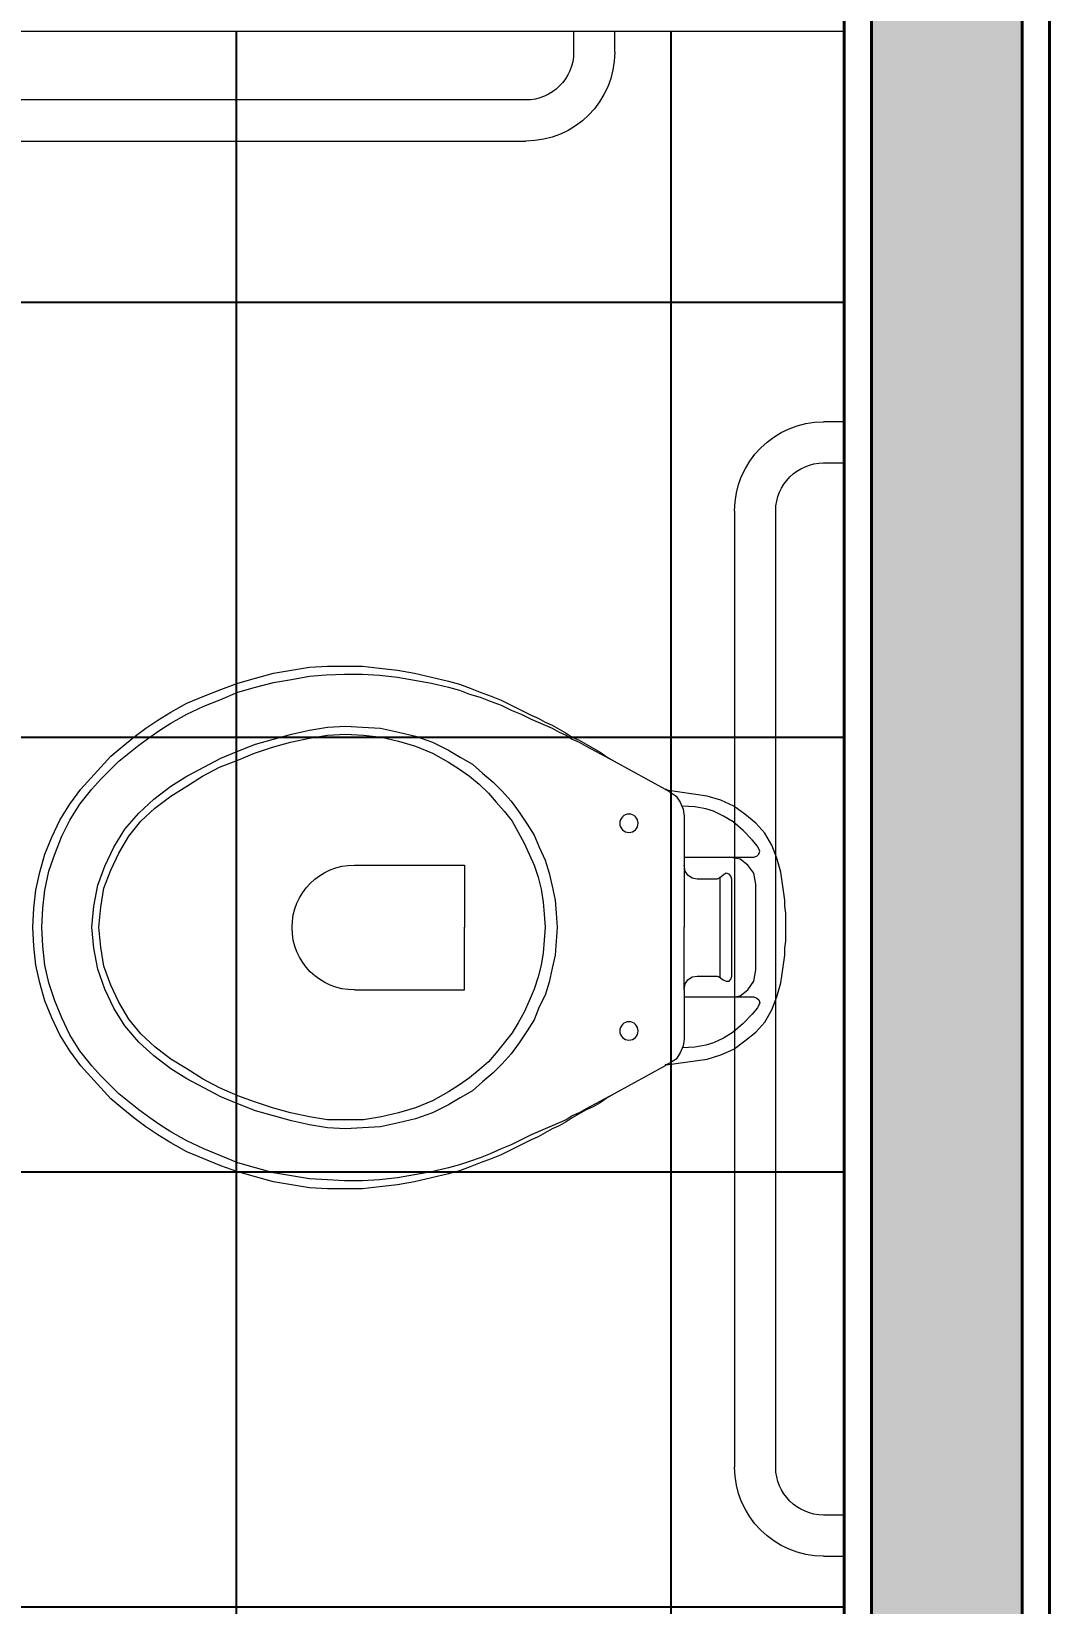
# Model space of a CAD drawing. Header units: millimetres. Extents: x 3006 to 6000, y 1661 to 3774.
# Drawn here: x 3760.562 to 3761.304, y 1878.015 to 1879.163 of the extents above; entities that cross this region are included whole.
import ezdxf

# ---------------------------------------------------------------- set-up
doc = ezdxf.new("R2010")
doc.units = ezdxf.units.MM
doc.header["$LTSCALE"] = 10
for name, color, linetype, lineweight in [('.15', 150, 'Continuous', 15), ('.40', 20, 'Continuous', 40), ('.40 Interno parede', 27, 'Continuous', 40), ('COTAS', 230, 'Continuous', 15)]:
    doc.layers.add(name, color=color, linetype=linetype, lineweight=lineweight)
doc.layers.add('.20 hachura', color=185, linetype='Continuous')
doc.layers.add('Verde', color=7, linetype='Continuous', true_color=0x136734)
doc.styles.add('Texto Wilian', font='himalaya.ttf')
doc.dimstyles.new('Cota 1-75 Exter WMJ', dxfattribs={"dimtxt": 0.12, "dimasz": 0.05, "dimexe": 0.05, "dimexo": 0.1, "dimgap": 0.002, "dimtad": 1, "dimzin": 1, "dimtxsty": 'Texto Wilian', "dimblk": 'BOXFILLED', "dimcen": 2.5, "dimclrd": 230, "dimclre": 230, "dimclrt": 104, "dimazin": 0, "dimtfac": 1, "dimtix": 1, "dimtmove": 0, "dimatfit": 3, "dimfxl": 0.3, "dimfxlon": 1, "dimlwd": 20, "dimarcsym": 1})
doc.dimstyles.new('Cota 1-75 Interna WMJ', dxfattribs={"dimtxt": 0.12, "dimasz": 0.01, "dimexe": 1.25, "dimexo": 0.625, "dimgap": 0.05, "dimtad": 1, "dimzin": 1, "dimtxsty": 'Texto Wilian', "dimcen": 0, "dimse1": 1, "dimse2": 1, "dimsd1": 1, "dimsd2": 1, "dimclrd": 106, "dimclrt": 104, "dimazin": 0, "dimtfac": 1, "dimtix": 1, "dimtmove": 0, "dimatfit": 3, "dimfxl": 1, "dimlwd": 35, "dimarcsym": 2})

# ---------------------------------------------------------------- blocks, each defined once
blk = doc.blocks.new('eqeqerq')
at = {"layer": 'Verde', "color": 106, "lineweight": 9}
for p, q in [((3671.8369, 1894.1438), (3671.8519, 1894.1438)), ((3671.8369, 1894.1138), (3671.8369, 1894.1438)), ((3671.8519, 1894.1138), (3671.8369, 1894.1138)), ((3671.8869, 1893.3806), (3671.8869, 1894.0788)), ((3671.9169, 1894.0788), (3671.9169, 1893.3806)), ((3671.8369, 1893.3156), (3671.8369, 1893.3456)), ((3671.8369, 1893.3456), (3671.8519, 1893.3456)), ((3671.8519, 1893.3156), (3671.8369, 1893.3156))]:
    blk.add_line(p, q, dxfattribs=at)
for centre, radius, start, end in [((3671.8519, 1894.0788), 0.065, 360, 90), ((3671.8519, 1894.0788), 0.035, 360, 90), ((3671.8519, 1893.3806), 0.065, 270, 360), ((3671.8519, 1893.3806), 0.035, 270, 360)]:
    blk.add_arc(centre, radius, start, end, dxfattribs=at)
blk = doc.blocks.new('werqwerqwer')
at = {"layer": 'Verde', "color": 106, "lineweight": 9}
for p, q in [((3672.0045, 1894.4138), (3672.0045, 1894.4288)), ((3672.0045, 1894.4288), (3672.0345, 1894.4288)), ((3672.0345, 1894.4288), (3672.0345, 1894.4138)), ((3672.8027, 1894.4138), (3672.8027, 1894.4288)), ((3672.8027, 1894.4288), (3672.8327, 1894.4288)), ((3672.8327, 1894.4288), (3672.8327, 1894.4138)), ((3672.0695, 1894.3788), (3672.7677, 1894.3788)), ((3672.7677, 1894.3488), (3672.0695, 1894.3488))]:
    blk.add_line(p, q, dxfattribs=at)
for centre, radius, start, end in [((3672.0695, 1894.4138), 0.065, 180, 270), ((3672.0695, 1894.4138), 0.035, 180, 270), ((3672.7677, 1894.4138), 0.065, 270, 360), ((3672.7677, 1894.4138), 0.035, 270, 360)]:
    blk.add_arc(centre, radius, start, end, dxfattribs=at)
blk = doc.blocks.new('qwerwqrwerqwer')
at = {"layer": 'Verde', "color": 106, "lineweight": 9}
for p, q in [((3672.2476, 1894.3585), (3672.2564, 1894.3636)), ((3672.2564, 1894.3636), (3672.2659, 1894.3673)), ((3672.2659, 1894.3673), (3672.2761, 1894.3702)), ((3672.2761, 1894.3702), (3672.2812, 1894.3709)), ((3672.2761, 1894.3702), (3672.2761, 1894.3702)), ((3672.2812, 1894.3709), (3672.2863, 1894.3716)), ((3672.2863, 1894.3716), (3672.2914, 1894.3724)), ((3672.2914, 1894.3724), (3672.2965, 1894.3731)), ((3672.2965, 1894.3731), (3672.3016, 1894.3731)), ((3672.3016, 1894.3731), (3672.3067, 1894.3738)), ((3672.3067, 1894.3738), (3672.3118, 1894.3738)), ((3672.3118, 1894.3738), (3672.3169, 1894.3738)), ((3672.3169, 1894.3738), (3672.3169, 1894.3738)), ((3672.3169, 1894.3738), (3672.322, 1894.3738)), ((3672.322, 1894.3738), (3672.3271, 1894.3738)), ((3672.3271, 1894.3738), (3672.3323, 1894.3731)), ((3672.3323, 1894.3731), (3672.3366, 1894.3731)), ((3672.3366, 1894.3731), (3672.3417, 1894.3724)), ((3672.3417, 1894.3724), (3672.3468, 1894.3716)), ((3672.3468, 1894.3716), (3672.3519, 1894.3709)), ((3672.3519, 1894.3709), (3672.3571, 1894.3702)), ((3672.3571, 1894.3702), (3672.3571, 1894.3702)), ((3672.3571, 1894.3702), (3672.3673, 1894.3673)), ((3672.3673, 1894.3673), (3672.3767, 1894.3636)), ((3672.3767, 1894.3636), (3672.3855, 1894.3585)), ((3672.2338, 1894.3439), (3672.2403, 1894.3519)), ((3672.2403, 1894.3519), (3672.2476, 1894.3585)), ((3672.258, 1894.3531), (3672.2534, 1894.3493)), ((3672.2615, 1894.3549), (3672.258, 1894.3531)), ((3672.258, 1894.3531), (3672.258, 1894.3531)), ((3672.2637, 1894.3541), (3672.2615, 1894.3549)), ((3672.2651, 1894.3527), (3672.2637, 1894.3541)), ((3672.2659, 1894.3505), (3672.2651, 1894.3527)), ((3672.2775, 1894.3505), (3672.2856, 1894.3519)), ((3672.2856, 1894.3519), (3672.3169, 1894.3519)), ((3672.3169, 1894.3519), (3672.3483, 1894.3519)), ((3672.3483, 1894.3519), (3672.3483, 1894.3519)), ((3672.3483, 1894.3519), (3672.3563, 1894.3505)), ((3672.368, 1894.3505), (3672.3687, 1894.3527)), ((3672.3687, 1894.3527), (3672.3702, 1894.3541)), ((3672.3702, 1894.3541), (3672.3724, 1894.3549)), ((3672.3724, 1894.3549), (3672.3759, 1894.3531)), ((3672.3759, 1894.3531), (3672.3759, 1894.3531)), ((3672.3759, 1894.3531), (3672.3805, 1894.3493)), ((3672.3855, 1894.3585), (3672.3928, 1894.3519)), ((3672.3928, 1894.3519), (3672.3994, 1894.3439)), ((3672.2279, 1894.3359), (3672.2338, 1894.3439)), ((3672.2464, 1894.3426), (3672.2401, 1894.3353)), ((3672.2534, 1894.3493), (3672.2464, 1894.3426)), ((3672.2659, 1894.3323), (3672.2659, 1894.3505)), ((3672.2659, 1894.3505), (3672.2659, 1894.3505)), ((3672.2659, 1894.3363), (3672.2666, 1894.3403)), ((3672.2666, 1894.3403), (3672.271, 1894.3461)), ((3672.271, 1894.3461), (3672.2775, 1894.3505)), ((3672.3563, 1894.3505), (3672.3622, 1894.3461)), ((3672.3622, 1894.3461), (3672.3665, 1894.3403)), ((3672.3665, 1894.3403), (3672.368, 1894.3323)), ((3672.368, 1894.3323), (3672.368, 1894.3505)), ((3672.368, 1894.3505), (3672.368, 1894.3505)), ((3672.3805, 1894.3493), (3672.3875, 1894.3426)), ((3672.3875, 1894.3426), (3672.3938, 1894.3353)), ((3672.3994, 1894.3439), (3672.4052, 1894.3359)), ((3672.2236, 1894.3264), (3672.2279, 1894.3359)), ((3672.2359, 1894.3283), (3672.2324, 1894.3209)), ((3672.2401, 1894.3353), (3672.2359, 1894.3283)), ((3672.2659, 1894.2994), (3672.2659, 1894.3323)), ((3672.2775, 1894.3323), (3672.279, 1894.3337)), ((3672.2775, 1894.3301), (3672.2775, 1894.3323)), ((3672.2783, 1894.3279), (3672.2775, 1894.3301)), ((3672.279, 1894.3337), (3672.2812, 1894.3344)), ((3672.2812, 1894.3344), (3672.3169, 1894.3344)), ((3672.3169, 1894.3344), (3672.3519, 1894.3344)), ((3672.3519, 1894.3344), (3672.3519, 1894.3344)), ((3672.3519, 1894.3344), (3672.3541, 1894.3337)), ((3672.3541, 1894.3337), (3672.3556, 1894.3323)), ((3672.3563, 1894.3301), (3672.3549, 1894.3279)), ((3672.3556, 1894.3323), (3672.3563, 1894.3301)), ((3672.368, 1894.2994), (3672.368, 1894.3323)), ((3672.3938, 1894.3353), (3672.398, 1894.3283)), ((3672.398, 1894.3283), (3672.4015, 1894.3209)), ((3672.4052, 1894.3359), (3672.4096, 1894.3264)), ((3672.2206, 1894.3162), (3672.2236, 1894.3264)), ((3672.2324, 1894.3209), (3672.2306, 1894.3153)), ((3672.2797, 1894.3264), (3672.2783, 1894.3279)), ((3672.2783, 1894.3279), (3672.2783, 1894.3279)), ((3672.2805, 1894.325), (3672.2797, 1894.3264)), ((3672.2801, 1894.3257), (3672.3169, 1894.3257)), ((3672.2812, 1894.3235), (3672.2805, 1894.325)), ((3672.2812, 1894.322), (3672.2812, 1894.3235)), ((3672.2812, 1894.3089), (3672.2812, 1894.322)), ((3672.2812, 1894.322), (3672.2812, 1894.322)), ((3672.3169, 1894.3257), (3672.353, 1894.3257)), ((3672.3527, 1894.325), (3672.3519, 1894.3235)), ((3672.3519, 1894.3235), (3672.3519, 1894.322)), ((3672.3519, 1894.322), (3672.3519, 1894.3089)), ((3672.3534, 1894.3264), (3672.3527, 1894.325)), ((3672.3549, 1894.3279), (3672.3534, 1894.3264)), ((3672.3549, 1894.3279), (3672.3549, 1894.3279)), ((3672.4015, 1894.3209), (3672.4032, 1894.3153)), ((3672.4096, 1894.3264), (3672.4125, 1894.3162)), ((3672.2163, 1894.2863), (3672.2206, 1894.3162)), ((3672.2206, 1894.3162), (3672.2206, 1894.3162)), ((3672.2292, 1894.3073), (3672.2287, 1894.298)), ((3672.2306, 1894.3153), (3672.2292, 1894.3073)), ((3672.2783, 1894.3023), (3672.2805, 1894.3053)), ((3672.2805, 1894.3053), (3672.2812, 1894.3089)), ((3672.3519, 1894.3089), (3672.3519, 1894.3089)), ((3672.3519, 1894.3089), (3672.3527, 1894.3053)), ((3672.3527, 1894.3053), (3672.3549, 1894.3023)), ((3672.4032, 1894.3153), (3672.4046, 1894.3073)), ((3672.4046, 1894.3073), (3672.4052, 1894.298)), ((3672.4125, 1894.3162), (3672.4169, 1894.2863)), ((3672.225, 1894.2965), (3672.2206, 1894.2936)), ((3672.2301, 1894.2987), (3672.225, 1894.2965)), ((3672.2352, 1894.2994), (3672.2301, 1894.2987)), ((3672.271, 1894.2994), (3672.2352, 1894.2994)), ((3672.2352, 1894.2994), (3672.2352, 1894.2994)), ((3672.271, 1894.2994), (3672.2754, 1894.3002)), ((3672.271, 1894.2994), (3672.271, 1894.2994)), ((3672.271, 1894.2994), (3672.3169, 1894.2994)), ((3672.2754, 1894.3002), (3672.2783, 1894.3023)), ((3672.3622, 1894.2994), (3672.3169, 1894.2994)), ((3672.3549, 1894.3023), (3672.3578, 1894.3002)), ((3672.3578, 1894.3002), (3672.3622, 1894.2994)), ((3672.3979, 1894.2994), (3672.3622, 1894.2994)), ((3672.403, 1894.2987), (3672.3979, 1894.2994)), ((3672.4081, 1894.2965), (3672.403, 1894.2987)), ((3672.4125, 1894.2936), (3672.4081, 1894.2965)), ((3672.2155, 1894.2856), (3672.1951, 1894.2484)), ((3672.2163, 1894.2856), (3672.2155, 1894.2856)), ((3672.2177, 1894.2892), (3672.2163, 1894.2863)), ((3672.2163, 1894.2863), (3672.2163, 1894.2863)), ((3672.2163, 1894.2863), (3672.2163, 1894.2856)), ((3672.2163, 1894.2863), (3672.2163, 1894.2863)), ((3672.2163, 1894.2863), (3672.2163, 1894.2863)), ((3672.2163, 1894.2863), (3672.2163, 1894.2863)), ((3672.2163, 1894.2863), (3672.2163, 1894.2863)), ((3672.2163, 1894.2863), (3672.2163, 1894.2863)), ((3672.2163, 1894.2856), (3672.2163, 1894.2856)), ((3672.2163, 1894.2856), (3672.2163, 1894.2856)), ((3672.2206, 1894.2936), (3672.2177, 1894.2892)), ((3672.4154, 1894.2892), (3672.4125, 1894.2936)), ((3672.4176, 1894.2863), (3672.4154, 1894.2892)), ((3672.4154, 1894.2892), (3672.4154, 1894.2892)), ((3672.4169, 1894.2863), (3672.4169, 1894.2863)), ((3672.4169, 1894.2863), (3672.4169, 1894.2863)), ((3672.4169, 1894.2863), (3672.4169, 1894.2863)), ((3672.4169, 1894.2863), (3672.4169, 1894.2863)), ((3672.4169, 1894.2863), (3672.4176, 1894.2863)), ((3672.4176, 1894.2856), (3672.4176, 1894.2863)), ((3672.438, 1894.2484), (3672.4176, 1894.2856)), ((3672.4176, 1894.2856), (3672.4176, 1894.2856)), ((3672.4176, 1894.2856), (3672.4176, 1894.2856)), ((3672.4176, 1894.2856), (3672.4176, 1894.2856)), ((3672.4176, 1894.2856), (3672.4176, 1894.2856)), ((3672.1951, 1894.2484), (3672.1842, 1894.2279)), ((3672.1951, 1894.2484), (3672.1922, 1894.2433)), ((3672.1951, 1894.2484), (3672.1951, 1894.2484)), ((3672.4409, 1894.2433), (3672.438, 1894.2484)), ((3672.449, 1894.2279), (3672.438, 1894.2484)), ((3672.1886, 1894.2382), (3672.1856, 1894.2331)), ((3672.1922, 1894.2433), (3672.1886, 1894.2382)), ((3672.4446, 1894.2382), (3672.4409, 1894.2433)), ((3672.4475, 1894.2331), (3672.4446, 1894.2382)), ((3672.1834, 1894.2279), (3672.1805, 1894.2228)), ((3672.1842, 1894.2279), (3672.1813, 1894.2228)), ((3672.1856, 1894.2331), (3672.1834, 1894.2279)), ((3672.1834, 1894.2279), (3672.1834, 1894.2279)), ((3672.1842, 1894.2279), (3672.1842, 1894.2279)), ((3672.4504, 1894.2279), (3672.4475, 1894.2331)), ((3672.4519, 1894.2228), (3672.449, 1894.2279)), ((3672.4533, 1894.2228), (3672.4504, 1894.2279)), ((3672.4504, 1894.2279), (3672.4504, 1894.2279)), ((3672.1776, 1894.2177), (3672.1747, 1894.2134)), ((3672.1791, 1894.2177), (3672.1761, 1894.2134)), ((3672.1805, 1894.2228), (3672.1776, 1894.2177)), ((3672.1813, 1894.2228), (3672.1791, 1894.2177)), ((3672.4541, 1894.2177), (3672.4519, 1894.2228)), ((3672.4555, 1894.2177), (3672.4533, 1894.2228)), ((3672.457, 1894.2134), (3672.4541, 1894.2177)), ((3672.4584, 1894.2134), (3672.4555, 1894.2177)), ((3672.1696, 1894.2031), (3672.1667, 1894.198)), ((3672.1718, 1894.2082), (3672.1696, 1894.2031)), ((3672.1718, 1894.2031), (3672.1696, 1894.198)), ((3672.1747, 1894.2134), (3672.1718, 1894.2082)), ((3672.174, 1894.2082), (3672.1718, 1894.2031)), ((3672.1761, 1894.2134), (3672.174, 1894.2082)), ((3672.287, 1894.2031), (3672.2768, 1894.201)), ((3672.2965, 1894.2053), (3672.287, 1894.2031)), ((3672.3067, 1894.2061), (3672.2965, 1894.2053)), ((3672.3169, 1894.2068), (3672.3067, 1894.2061)), ((3672.3271, 1894.2061), (3672.3169, 1894.2068)), ((3672.3169, 1894.2068), (3672.3169, 1894.2068)), ((3672.3366, 1894.2053), (3672.3271, 1894.2061)), ((3672.3468, 1894.2031), (3672.3366, 1894.2053)), ((3672.3563, 1894.201), (3672.3468, 1894.2031)), ((3672.4592, 1894.2082), (3672.457, 1894.2134)), ((3672.4614, 1894.2082), (3672.4584, 1894.2134)), ((3672.4621, 1894.2031), (3672.4592, 1894.2082)), ((3672.4643, 1894.2031), (3672.4614, 1894.2082)), ((3672.4643, 1894.198), (3672.4621, 1894.2031)), ((3672.4665, 1894.198), (3672.4643, 1894.2031)), ((3672.1637, 1894.1929), (3672.1616, 1894.1878)), ((3672.1667, 1894.198), (3672.1637, 1894.1929)), ((3672.1674, 1894.1929), (3672.1652, 1894.1878)), ((3672.1696, 1894.198), (3672.1674, 1894.1929)), ((3672.2586, 1894.1937), (3672.2491, 1894.19)), ((3672.2673, 1894.198), (3672.2586, 1894.1937)), ((3672.2768, 1894.201), (3672.2673, 1894.198)), ((3672.2805, 1894.1929), (3672.2717, 1894.19)), ((3672.2892, 1894.1951), (3672.2805, 1894.1929)), ((3672.298, 1894.1966), (3672.2892, 1894.1951)), ((3672.3074, 1894.1973), (3672.298, 1894.1966)), ((3672.3169, 1894.198), (3672.3074, 1894.1973)), ((3672.3264, 1894.1973), (3672.3169, 1894.198)), ((3672.3169, 1894.198), (3672.3169, 1894.198)), ((3672.3352, 1894.1966), (3672.3264, 1894.1973)), ((3672.3447, 1894.1951), (3672.3352, 1894.1966)), ((3672.3534, 1894.1929), (3672.3447, 1894.1951)), ((3672.3622, 1894.19), (3672.3534, 1894.1929)), ((3672.3658, 1894.198), (3672.3563, 1894.201)), ((3672.3753, 1894.1937), (3672.3658, 1894.198)), ((3672.384, 1894.19), (3672.3753, 1894.1937)), ((3672.4665, 1894.1929), (3672.4643, 1894.198)), ((3672.4694, 1894.1929), (3672.4665, 1894.198)), ((3672.4687, 1894.1878), (3672.4665, 1894.1929)), ((3672.4716, 1894.1878), (3672.4694, 1894.1929)), ((3672.1579, 1894.1805), (3672.1543, 1894.1732)), ((3672.1616, 1894.1878), (3672.1579, 1894.1805)), ((3672.1616, 1894.1805), (3672.1579, 1894.1732)), ((3672.1616, 1894.1878), (3672.1616, 1894.1878)), ((3672.1652, 1894.1878), (3672.1616, 1894.1805)), ((3672.1652, 1894.1878), (3672.1652, 1894.1878)), ((3672.2323, 1894.1791), (3672.2243, 1894.1732)), ((3672.2411, 1894.1849), (3672.2323, 1894.1791)), ((3672.2491, 1894.19), (3672.2411, 1894.1849)), ((3672.2549, 1894.1827), (3672.2469, 1894.1783)), ((3672.263, 1894.1864), (3672.2549, 1894.1827)), ((3672.2717, 1894.19), (3672.263, 1894.1864)), ((3672.3702, 1894.1864), (3672.3622, 1894.19)), ((3672.3782, 1894.1827), (3672.3702, 1894.1864)), ((3672.3862, 1894.1783), (3672.3782, 1894.1827)), ((3672.3921, 1894.1849), (3672.384, 1894.19)), ((3672.4008, 1894.1791), (3672.3921, 1894.1849)), ((3672.4088, 1894.1732), (3672.4008, 1894.1791)), ((3672.4723, 1894.1805), (3672.4687, 1894.1878)), ((3672.4687, 1894.1878), (3672.4687, 1894.1878)), ((3672.4752, 1894.1805), (3672.4716, 1894.1878)), ((3672.4716, 1894.1878), (3672.4716, 1894.1878)), ((3672.4752, 1894.1732), (3672.4723, 1894.1805)), ((3672.4789, 1894.1732), (3672.4752, 1894.1805)), ((3672.1543, 1894.1732), (3672.1506, 1894.1659)), ((3672.1579, 1894.1732), (3672.155, 1894.1659)), ((3672.2243, 1894.1732), (3672.217, 1894.1667)), ((3672.2323, 1894.1681), (3672.225, 1894.1623)), ((3672.2396, 1894.174), (3672.2323, 1894.1681)), ((3672.2469, 1894.1783), (3672.2396, 1894.174)), ((3672.3943, 1894.174), (3672.3862, 1894.1783)), ((3672.4015, 1894.1681), (3672.3943, 1894.174)), ((3672.4081, 1894.1623), (3672.4015, 1894.1681)), ((3672.4161, 1894.1667), (3672.4088, 1894.1732)), ((3672.4789, 1894.1659), (3672.4752, 1894.1732)), ((3672.4825, 1894.1659), (3672.4789, 1894.1732)), ((3672.1477, 1894.1586), (3672.1448, 1894.1506)), ((3672.1506, 1894.1659), (3672.1477, 1894.1586)), ((3672.1513, 1894.1579), (3672.1484, 1894.1506)), ((3672.155, 1894.1659), (3672.1513, 1894.1579)), ((3672.2104, 1894.1601), (3672.2039, 1894.1521)), ((3672.217, 1894.1667), (3672.2104, 1894.1601)), ((3672.2185, 1894.1565), (3672.2126, 1894.1499)), ((3672.225, 1894.1623), (3672.2185, 1894.1565)), ((3672.4147, 1894.1565), (3672.4081, 1894.1623)), ((3672.4212, 1894.1499), (3672.4147, 1894.1565)), ((3672.4227, 1894.1601), (3672.4161, 1894.1667)), ((3672.4293, 1894.1521), (3672.4227, 1894.1601)), ((3672.4818, 1894.1579), (3672.4789, 1894.1659)), ((3672.4847, 1894.1506), (3672.4818, 1894.1579)), ((3672.4854, 1894.1586), (3672.4825, 1894.1659)), ((3672.4884, 1894.1506), (3672.4854, 1894.1586)), ((3672.1448, 1894.1506), (3672.1419, 1894.1433)), ((3672.1484, 1894.1506), (3672.146, 1894.1435)), ((3672.1973, 1894.1448), (3672.1922, 1894.136)), ((3672.2039, 1894.1521), (3672.1973, 1894.1448)), ((3672.2126, 1894.1499), (3672.2068, 1894.1426)), ((3672.4271, 1894.1426), (3672.4212, 1894.1499)), ((3672.4358, 1894.1448), (3672.4293, 1894.1521)), ((3672.4409, 1894.136), (3672.4358, 1894.1448)), ((3672.4869, 1894.1426), (3672.4847, 1894.1506)), ((3672.4913, 1894.1433), (3672.4884, 1894.1506)), ((3672.1389, 1894.1353), (3672.1368, 1894.1273)), ((3672.1419, 1894.1433), (3672.1389, 1894.1353)), ((3672.1433, 1894.1353), (3672.1411, 1894.1273)), ((3672.146, 1894.1435), (3672.1433, 1894.1353)), ((3672.1922, 1894.136), (3672.1871, 1894.1273)), ((3672.2017, 1894.1353), (3672.1966, 1894.1273)), ((3672.2068, 1894.1426), (3672.2017, 1894.1353)), ((3672.271, 1894.0587), (3672.271, 1894.139)), ((3672.271, 1894.139), (3672.3169, 1894.139)), ((3672.3622, 1894.139), (3672.3169, 1894.139)), ((3672.3622, 1894.0587), (3672.3622, 1894.139)), ((3672.4322, 1894.1353), (3672.4271, 1894.1426)), ((3672.4373, 1894.1273), (3672.4322, 1894.1353)), ((3672.446, 1894.1273), (3672.4409, 1894.136)), ((3672.4898, 1894.1353), (3672.4869, 1894.1426)), ((3672.492, 1894.1273), (3672.4898, 1894.1353)), ((3672.4942, 1894.1353), (3672.4913, 1894.1433)), ((3672.4964, 1894.1273), (3672.4942, 1894.1353)), ((3672.1368, 1894.1273), (3672.1338, 1894.1149)), ((3672.1368, 1894.1273), (3672.1368, 1894.1273)), ((3672.1411, 1894.1273), (3672.1382, 1894.1149)), ((3672.1411, 1894.1273), (3672.1411, 1894.1273)), ((3672.1871, 1894.1273), (3672.1813, 1894.1156)), ((3672.1871, 1894.1273), (3672.1871, 1894.1273)), ((3672.1966, 1894.1273), (3672.19, 1894.1156)), ((3672.1966, 1894.1273), (3672.1966, 1894.1273)), ((3672.4373, 1894.1273), (3672.4373, 1894.1273)), ((3672.4439, 1894.1156), (3672.4373, 1894.1273)), ((3672.446, 1894.1273), (3672.446, 1894.1273)), ((3672.4519, 1894.1156), (3672.446, 1894.1273)), ((3672.4949, 1894.1149), (3672.492, 1894.1273)), ((3672.492, 1894.1273), (3672.492, 1894.1273)), ((3672.4993, 1894.1149), (3672.4964, 1894.1273)), ((3672.4964, 1894.1273), (3672.4964, 1894.1273)), ((3672.1338, 1894.1149), (3672.1309, 1894.1025)), ((3672.1382, 1894.1149), (3672.136, 1894.1025)), ((3672.1813, 1894.1156), (3672.1769, 1894.1032)), ((3672.19, 1894.1156), (3672.1849, 1894.1032)), ((3672.449, 1894.1032), (3672.4439, 1894.1156)), ((3672.4563, 1894.1032), (3672.4519, 1894.1156)), ((3672.4971, 1894.1025), (3672.4949, 1894.1149)), ((3672.5022, 1894.1025), (3672.4993, 1894.1149)), ((3672.1309, 1894.1025), (3672.1287, 1894.0901)), ((3672.136, 1894.1025), (3672.1338, 1894.0901)), ((3672.1769, 1894.1032), (3672.174, 1894.0908)), ((3672.1849, 1894.1032), (3672.1813, 1894.0908)), ((3672.4526, 1894.0908), (3672.449, 1894.1032)), ((3672.4592, 1894.0908), (3672.4563, 1894.1032)), ((3672.4993, 1894.0901), (3672.4971, 1894.1025)), ((3672.5044, 1894.0901), (3672.5022, 1894.1025)), ((3672.1287, 1894.0901), (3672.1273, 1894.077)), ((3672.1338, 1894.0901), (3672.1324, 1894.077)), ((3672.174, 1894.0908), (3672.171, 1894.0777)), ((3672.1813, 1894.0908), (3672.1783, 1894.0784)), ((3672.4555, 1894.0784), (3672.4526, 1894.0908)), ((3672.4621, 1894.0777), (3672.4592, 1894.0908)), ((3672.5008, 1894.077), (3672.4993, 1894.0901)), ((3672.5059, 1894.077), (3672.5044, 1894.0901)), ((3672.1273, 1894.077), (3672.1258, 1894.0645)), ((3672.1324, 1894.077), (3672.1317, 1894.0645)), ((3672.171, 1894.0777), (3672.1703, 1894.0645)), ((3672.1783, 1894.0784), (3672.1761, 1894.0653)), ((3672.457, 1894.0653), (3672.4555, 1894.0784)), ((3672.4628, 1894.0645), (3672.4621, 1894.0777)), ((3672.5015, 1894.0645), (3672.5008, 1894.077)), ((3672.5073, 1894.0645), (3672.5059, 1894.077)), ((3672.1258, 1894.0645), (3672.1258, 1894.0514)), ((3672.1317, 1894.0645), (3672.1317, 1894.0514)), ((3672.1703, 1894.0645), (3672.1696, 1894.0521)), ((3672.1761, 1894.0653), (3672.1761, 1894.0521)), ((3672.4577, 1894.0521), (3672.457, 1894.0653)), ((3672.4635, 1894.0521), (3672.4628, 1894.0645)), ((3672.5015, 1894.0514), (3672.5015, 1894.0645)), ((3672.5073, 1894.0514), (3672.5073, 1894.0645)), ((3672.1258, 1894.0514), (3672.1258, 1894.039)), ((3672.1317, 1894.0514), (3672.1324, 1894.039)), ((3672.1696, 1894.0521), (3672.1703, 1894.039)), ((3672.1761, 1894.0521), (3672.1761, 1894.039)), ((3672.457, 1894.039), (3672.4577, 1894.0521)), ((3672.4628, 1894.039), (3672.4635, 1894.0521)), ((3672.5011, 1894.038), (3672.5015, 1894.0514)), ((3672.5073, 1894.039), (3672.5073, 1894.0514)), ((3672.1258, 1894.039), (3672.1265, 1894.0259)), ((3672.1324, 1894.039), (3672.1331, 1894.0259)), ((3672.1703, 1894.039), (3672.1725, 1894.0259)), ((3672.1761, 1894.039), (3672.1783, 1894.0259)), ((3672.4548, 1894.0259), (3672.457, 1894.039)), ((3672.4606, 1894.0259), (3672.4628, 1894.039)), ((3672.5, 1894.0259), (3672.5011, 1894.038)), ((3672.5066, 1894.0259), (3672.5073, 1894.039)), ((3672.1265, 1894.0259), (3672.1265, 1894.0259)), ((3672.1265, 1894.0259), (3672.1287, 1894.0128)), ((3672.1331, 1894.0259), (3672.1331, 1894.0259)), ((3672.1331, 1894.0259), (3672.1353, 1894.0128)), ((3672.1725, 1894.0259), (3672.1725, 1894.0259)), ((3672.1725, 1894.0259), (3672.1754, 1894.0128)), ((3672.1783, 1894.0259), (3672.1783, 1894.0259)), ((3672.1783, 1894.0259), (3672.1813, 1894.012)), ((3672.4519, 1894.012), (3672.4548, 1894.0259)), ((3672.4548, 1894.0259), (3672.4548, 1894.0259)), ((3672.4577, 1894.0128), (3672.4606, 1894.0259)), ((3672.4606, 1894.0259), (3672.4606, 1894.0259)), ((3672.4978, 1894.0128), (3672.5, 1894.0259)), ((3672.5, 1894.0259), (3672.5, 1894.0259)), ((3672.5044, 1894.0128), (3672.5066, 1894.0259)), ((3672.5066, 1894.0259), (3672.5066, 1894.0259)), ((3672.1287, 1894.0128), (3672.1309, 1893.9996)), ((3672.1353, 1894.0128), (3672.1375, 1893.9996)), ((3672.1754, 1894.0128), (3672.1791, 1893.9996)), ((3672.1813, 1894.012), (3672.1849, 1893.9989)), ((3672.4482, 1893.9989), (3672.4519, 1894.012)), ((3672.4541, 1893.9996), (3672.4577, 1894.0128)), ((3672.4956, 1893.9996), (3672.4978, 1894.0128)), ((3672.5022, 1893.9996), (3672.5044, 1894.0128)), ((3672.1309, 1893.9996), (3672.1346, 1893.9865)), ((3672.1375, 1893.9996), (3672.1411, 1893.9865)), ((3672.1791, 1893.9996), (3672.1827, 1893.9865)), ((3672.1849, 1893.9989), (3672.1893, 1893.9858)), ((3672.4439, 1893.9858), (3672.4482, 1893.9989)), ((3672.4504, 1893.9865), (3672.4541, 1893.9996)), ((3672.492, 1893.9865), (3672.4956, 1893.9996)), ((3672.4986, 1893.9865), (3672.5022, 1893.9996)), ((3672.1346, 1893.9865), (3672.1382, 1893.9734)), ((3672.1411, 1893.9865), (3672.1448, 1893.9734)), ((3672.1827, 1893.9865), (3672.1878, 1893.9734)), ((3672.1893, 1893.9858), (3672.1937, 1893.9734)), ((3672.4387, 1893.9734), (3672.4439, 1893.9858)), ((3672.4453, 1893.9734), (3672.4504, 1893.9865)), ((3672.4884, 1893.9734), (3672.492, 1893.9865)), ((3672.4949, 1893.9734), (3672.4986, 1893.9865)), ((3672.1382, 1893.9734), (3672.1426, 1893.961)), ((3672.1448, 1893.9734), (3672.1499, 1893.961)), ((3672.1878, 1893.9734), (3672.1929, 1893.961)), ((3672.1937, 1893.9734), (3672.1995, 1893.9602)), ((3672.4336, 1893.9602), (3672.4387, 1893.9734)), ((3672.4402, 1893.961), (3672.4453, 1893.9734)), ((3672.4832, 1893.961), (3672.4884, 1893.9734)), ((3672.4905, 1893.961), (3672.4949, 1893.9734)), ((3672.1426, 1893.961), (3672.1477, 1893.9486)), ((3672.1499, 1893.961), (3672.155, 1893.9486)), ((3672.1929, 1893.961), (3672.1995, 1893.9486)), ((3672.4336, 1893.9486), (3672.4402, 1893.961)), ((3672.4781, 1893.9486), (3672.4832, 1893.961)), ((3672.4854, 1893.9486), (3672.4905, 1893.961)), ((3672.1995, 1893.9602), (3672.2061, 1893.9478)), ((3672.4271, 1893.9478), (3672.4336, 1893.9602)), ((3672.1477, 1893.9486), (3672.1528, 1893.9362)), ((3672.155, 1893.9486), (3672.1608, 1893.9362)), ((3672.1995, 1893.9486), (3672.2061, 1893.9362)), ((3672.2061, 1893.9478), (3672.2134, 1893.9362)), ((3672.4198, 1893.9362), (3672.4271, 1893.9478)), ((3672.4271, 1893.9362), (3672.4336, 1893.9486)), ((3672.4723, 1893.9362), (3672.4781, 1893.9486)), ((3672.4803, 1893.9362), (3672.4854, 1893.9486)), ((3672.1528, 1893.9362), (3672.1594, 1893.9245)), ((3672.1608, 1893.9362), (3672.1674, 1893.9245)), ((3672.2061, 1893.9362), (3672.2134, 1893.9245)), ((3672.2134, 1893.9362), (3672.2206, 1893.9245)), ((3672.4125, 1893.9245), (3672.4198, 1893.9362)), ((3672.4198, 1893.9245), (3672.4271, 1893.9362)), ((3672.4657, 1893.9245), (3672.4723, 1893.9362)), ((3672.4738, 1893.9245), (3672.4803, 1893.9362)), ((3672.1594, 1893.9245), (3672.1594, 1893.9245)), ((3672.1594, 1893.9245), (3672.1652, 1893.915)), ((3672.1652, 1893.915), (3672.171, 1893.9063)), ((3672.1674, 1893.9245), (3672.1674, 1893.9245)), ((3672.1674, 1893.9245), (3672.1725, 1893.9165)), ((3672.1725, 1893.9165), (3672.1776, 1893.9092)), ((3672.2134, 1893.9245), (3672.2134, 1893.9245)), ((3672.2134, 1893.9245), (3672.2228, 1893.9121)), ((3672.2206, 1893.9245), (3672.2206, 1893.9245)), ((3672.2206, 1893.9245), (3672.2294, 1893.9128)), ((3672.4037, 1893.9128), (3672.4125, 1893.9245)), ((3672.4103, 1893.9121), (3672.4198, 1893.9245)), ((3672.4125, 1893.9245), (3672.4125, 1893.9245)), ((3672.4198, 1893.9245), (3672.4198, 1893.9245)), ((3672.4555, 1893.9092), (3672.4606, 1893.9165)), ((3672.4606, 1893.9165), (3672.4657, 1893.9245)), ((3672.4621, 1893.9063), (3672.4679, 1893.915)), ((3672.4657, 1893.9245), (3672.4657, 1893.9245)), ((3672.4679, 1893.915), (3672.4738, 1893.9245)), ((3672.4738, 1893.9245), (3672.4738, 1893.9245)), ((3672.171, 1893.9063), (3672.1776, 1893.8975)), ((3672.1776, 1893.9092), (3672.1834, 1893.9012)), ((3672.2228, 1893.9121), (3672.233, 1893.9012)), ((3672.2294, 1893.9128), (3672.2389, 1893.9026)), ((3672.3943, 1893.9026), (3672.4037, 1893.9128)), ((3672.4001, 1893.9012), (3672.4103, 1893.9121)), ((3672.4497, 1893.9012), (3672.4555, 1893.9092)), ((3672.4555, 1893.8975), (3672.4621, 1893.9063)), ((3672.1776, 1893.8975), (3672.1842, 1893.8895)), ((3672.1834, 1893.9012), (3672.1893, 1893.8939)), ((3672.1893, 1893.8939), (3672.1951, 1893.8866)), ((3672.233, 1893.9012), (3672.2447, 1893.8909)), ((3672.2389, 1893.9026), (3672.2498, 1893.8939)), ((3672.2498, 1893.8939), (3672.2622, 1893.8866)), ((3672.3709, 1893.8866), (3672.3833, 1893.8939)), ((3672.3833, 1893.8939), (3672.3943, 1893.9026)), ((3672.3884, 1893.8909), (3672.4001, 1893.9012)), ((3672.438, 1893.8866), (3672.4439, 1893.8939)), ((3672.4439, 1893.8939), (3672.4497, 1893.9012)), ((3672.449, 1893.8895), (3672.4555, 1893.8975)), ((3672.1842, 1893.8895), (3672.1915, 1893.8807)), ((3672.1915, 1893.8807), (3672.1995, 1893.8734)), ((3672.1951, 1893.8866), (3672.2017, 1893.88)), ((3672.2447, 1893.8909), (3672.2578, 1893.8829)), ((3672.2578, 1893.8829), (3672.2717, 1893.8764)), ((3672.2622, 1893.8866), (3672.2746, 1893.8807)), ((3672.2746, 1893.8807), (3672.2885, 1893.8756)), ((3672.3454, 1893.8756), (3672.3585, 1893.8807)), ((3672.3585, 1893.8807), (3672.3709, 1893.8866)), ((3672.3614, 1893.8764), (3672.3753, 1893.8829)), ((3672.3753, 1893.8829), (3672.3884, 1893.8909)), ((3672.4315, 1893.88), (3672.438, 1893.8866)), ((3672.4336, 1893.8734), (3672.4417, 1893.8807)), ((3672.4417, 1893.8807), (3672.449, 1893.8895)), ((3672.1995, 1893.8734), (3672.2075, 1893.8661)), ((3672.2017, 1893.88), (3672.2082, 1893.8734)), ((3672.2082, 1893.8734), (3672.2155, 1893.8669)), ((3672.2717, 1893.8764), (3672.2863, 1893.8712)), ((3672.2863, 1893.8712), (3672.3016, 1893.8683)), ((3672.2885, 1893.8756), (3672.3023, 1893.8734)), ((3672.3023, 1893.8734), (3672.3169, 1893.872)), ((3672.3169, 1893.872), (3672.3315, 1893.8734)), ((3672.3169, 1893.872), (3672.3169, 1893.872)), ((3672.3315, 1893.8734), (3672.3454, 1893.8756)), ((3672.3323, 1893.8683), (3672.3476, 1893.8712)), ((3672.3476, 1893.8712), (3672.3614, 1893.8764)), ((3672.4176, 1893.8669), (3672.4249, 1893.8734)), ((3672.4249, 1893.8734), (3672.4315, 1893.88)), ((3672.4256, 1893.8661), (3672.4336, 1893.8734)), ((3672.2075, 1893.8661), (3672.2155, 1893.8588)), ((3672.2155, 1893.8669), (3672.2155, 1893.8669)), ((3672.2155, 1893.8669), (3672.2265, 1893.8581)), ((3672.2155, 1893.8588), (3672.2155, 1893.8588)), ((3672.2155, 1893.8588), (3672.2265, 1893.8508)), ((3672.2265, 1893.8581), (3672.2382, 1893.8508)), ((3672.3016, 1893.8683), (3672.3169, 1893.8669)), ((3672.3169, 1893.8669), (3672.3323, 1893.8683)), ((3672.3169, 1893.8669), (3672.3169, 1893.8669)), ((3672.395, 1893.8508), (3672.4067, 1893.8581)), ((3672.4067, 1893.8581), (3672.4176, 1893.8669)), ((3672.4067, 1893.8508), (3672.4176, 1893.8588)), ((3672.4176, 1893.8669), (3672.4176, 1893.8669)), ((3672.4176, 1893.8588), (3672.4256, 1893.8661)), ((3672.4176, 1893.8588), (3672.4176, 1893.8588)), ((3672.2265, 1893.8508), (3672.2382, 1893.8435)), ((3672.2382, 1893.8508), (3672.2506, 1893.845)), ((3672.3833, 1893.845), (3672.395, 1893.8508)), ((3672.395, 1893.8435), (3672.4067, 1893.8508)), ((3672.2382, 1893.8435), (3672.2506, 1893.8377)), ((3672.2506, 1893.845), (3672.263, 1893.8399)), ((3672.2506, 1893.8377), (3672.263, 1893.8326)), ((3672.263, 1893.8399), (3672.2761, 1893.8355)), ((3672.2761, 1893.8355), (3672.2892, 1893.8326)), ((3672.3439, 1893.8326), (3672.3578, 1893.8355)), ((3672.3578, 1893.8355), (3672.3702, 1893.8399)), ((3672.3702, 1893.8399), (3672.3833, 1893.845)), ((3672.3702, 1893.8326), (3672.3826, 1893.8377)), ((3672.3826, 1893.8377), (3672.395, 1893.8435)), ((3672.263, 1893.8326), (3672.2761, 1893.8289)), ((3672.2761, 1893.8289), (3672.2892, 1893.826)), ((3672.2892, 1893.8326), (3672.3031, 1893.8311)), ((3672.2892, 1893.826), (3672.3031, 1893.8246)), ((3672.3031, 1893.8311), (3672.3169, 1893.8304)), ((3672.3031, 1893.8246), (3672.3169, 1893.8238)), ((3672.3169, 1893.8304), (3672.3308, 1893.8311)), ((3672.3169, 1893.8304), (3672.3169, 1893.8304)), ((3672.3169, 1893.8238), (3672.3308, 1893.8246)), ((3672.3169, 1893.8238), (3672.3169, 1893.8238)), ((3672.3308, 1893.8311), (3672.3439, 1893.8326)), ((3672.3308, 1893.8246), (3672.3439, 1893.826)), ((3672.3439, 1893.826), (3672.3571, 1893.8289)), ((3672.3571, 1893.8289), (3672.3702, 1893.8326))]:
    blk.add_line(p, q, dxfattribs=at)
for centre in [(3672.2411, 1894.2592), (3672.3927, 1894.2592)]:
    blk.add_circle(centre, 0.00672, dxfattribs=at)
blk.add_arc((3672.3166, 1894.0587), 0.0456, 180, 0, dxfattribs=at)
blk = doc.blocks.new('*D218')
at = {"layer": 'Defpoints', "color": 0, "transparency": 16777216}
for p in [(3760.9767, 1879.163), (3760.9767, 1875.713), (3761.1874, 1875.713)]:
    blk.add_point(p, dxfattribs=at)
at = {"layer": 'COTAS', "color": 104, "transparency": 16777216, "insert": (3761.0627, 1877.2354), "char_height": 0.12, "attachment_point": 5, "rotation": 90, "style": 'Texto Wilian'}
blk.add_mtext('3,45', dxfattribs=at)
blk = doc.blocks.new('_BoxFilled')
at = {"color": 0, "linetype": 'ByBlock', "lineweight": -2}
blk.add_line((-0.5, 0), (-1, 0), dxfattribs=at)
at = {"color": 0, "linetype": 'ByBlock'}
blk.add_solid([(-0.5, 0.5), (0.5, 0.5), (-0.5, -0.5), (0.5, -0.5)], dxfattribs=at)
blk = doc.blocks.new('*D305')
at = {"layer": 'COTAS', "color": 230, "lineweight": -2, "transparency": 16777216}
for p, q in [((3717.9963, 1887.1404), (3717.9963, 1887.4904)), ((3773.2383, 1887.1404), (3773.2383, 1887.4904))]:
    blk.add_line(p, q, dxfattribs=at)
at = {"layer": 'COTAS', "color": 230, "linetype": 'Continuous', "lineweight": 20, "transparency": 16777216}
blk.add_line((3773.1883, 1887.4404), (3718.0463, 1887.4404), dxfattribs=at)
at = {"layer": 'Defpoints', "color": 0, "transparency": 16777216}
for p in [(3717.9963, 1887.4404), (3717.9963, 1876.9275), (3773.2383, 1876.9275)]:
    blk.add_point(p, dxfattribs=at)
at = {"layer": 'COTAS', "color": 230, "lineweight": 20, "transparency": 16777216, "xscale": 0.05, "yscale": 0.05, "zscale": 0.05, "rotation": 180}
blk.add_blockref('_BoxFilled', (3717.9963, 1887.4404), dxfattribs=at)
at = {"layer": 'COTAS', "color": 230, "lineweight": 20, "transparency": 16777216, "xscale": 0.05, "yscale": 0.05, "zscale": 0.05}
blk.add_blockref('_BoxFilled', (3773.2383, 1887.4404), dxfattribs=at)
at = {"layer": 'COTAS', "color": 104, "transparency": 16777216, "insert": (3745.6173, 1887.5171), "char_height": 0.12, "attachment_point": 5, "style": 'Texto Wilian'}
blk.add_mtext('55,24', dxfattribs=at)
blk = doc.blocks.new('*D380')
at = {"layer": 'COTAS', "color": 230, "lineweight": -2, "transparency": 16777216}
for p, q in [((3761.3053, 1879.2741), (3761.3053, 1879.6241)), ((3762.8053, 1879.2741), (3762.8053, 1879.6241))]:
    blk.add_line(p, q, dxfattribs=at)
at = {"layer": 'COTAS', "color": 230, "linetype": 'Continuous', "lineweight": 20, "transparency": 16777216}
blk.add_line((3762.7553, 1879.5741), (3761.3553, 1879.5741), dxfattribs=at)
at = {"layer": 'Defpoints', "color": 0, "transparency": 16777216}
for p in [(3761.3053, 1879.5741), (3761.3053, 1878.2896), (3762.8053, 1878.2896)]:
    blk.add_point(p, dxfattribs=at)
at = {"layer": 'COTAS', "color": 230, "lineweight": 20, "transparency": 16777216, "xscale": 0.05, "yscale": 0.05, "zscale": 0.05, "rotation": 180}
blk.add_blockref('_BoxFilled', (3761.3053, 1879.5741), dxfattribs=at)
at = {"layer": 'COTAS', "color": 230, "lineweight": 20, "transparency": 16777216, "xscale": 0.05, "yscale": 0.05, "zscale": 0.05}
blk.add_blockref('_BoxFilled', (3762.8053, 1879.5741), dxfattribs=at)
at = {"layer": 'COTAS', "color": 104, "transparency": 16777216, "insert": (3762.0553, 1879.6508), "char_height": 0.12, "attachment_point": 5, "style": 'Texto Wilian'}
blk.add_mtext('1,50', dxfattribs=at)

msp = doc.modelspace()

# ---------------------------------------------------------------- hatches: boundary and pattern name
at = {"layer": '.20 hachura'}
h = msp.add_hatch(dxfattribs=at)
h.set_pattern_fill('AR-HBONE', color=185, scale=0.001)
edge = h.paths.add_edge_path()
edge.add_line((3773.0883, 1869.683), (3771.5066, 1869.683))
edge.add_arc((3758.223, 1873.9584), 13.9547, 329.12833, 342.15899, ccw=False)
edge.add_line((3770.2006, 1866.798), (3770.2006, 1865.298))
edge.add_line((3770.2006, 1865.298), (3767.1053, 1865.298))
edge.add_line((3767.1053, 1865.298), (3767.1053, 1860.058))
edge.add_line((3767.1053, 1860.058), (3755.7103, 1860.058))
edge.add_line((3755.7103, 1860.058), (3755.7103, 1859.458))
edge.add_line((3755.7103, 1859.458), (3754.2103, 1859.458))
edge.add_line((3754.2103, 1859.458), (3754.2103, 1860.058))
edge.add_line((3754.2103, 1860.058), (3752.1383, 1860.058))
edge.add_line((3752.1383, 1860.058), (3752.1383, 1859.458))
edge.add_line((3752.1383, 1859.458), (3750.1383, 1859.458))
edge.add_line((3750.1383, 1859.458), (3750.1383, 1860.058))
edge.add_line((3750.1383, 1860.058), (3727.4333, 1860.058))
edge.add_line((3727.4333, 1860.058), (3727.4433, 1859.058))
edge.add_line((3727.4433, 1859.058), (3720.1883, 1859.058))
edge.add_line((3720.1883, 1859.058), (3720.1883, 1860.058))
edge.add_line((3720.1883, 1860.058), (3717.9963, 1860.058))
edge.add_line((3717.9963, 1860.058), (3717.9963, 1872.563))
edge.add_line((3717.9963, 1872.563), (3715.9963, 1872.5389))
edge.add_line((3715.9963, 1872.5389), (3715.9963, 1858.058))
edge.add_line((3715.9963, 1858.058), (3769.1053, 1858.058))
edge.add_line((3769.1053, 1858.058), (3769.1053, 1860.4811))
edge.add_arc((3761.3053, 1872.563), 14.3809, 302.84623, 374.33722)
edge.add_arc((3761.3053, 1872.563), 14.3809, 14.33722, 57.15377)
edge.add_line((3769.1053, 1884.6448), (3769.1053, 1887.068))
edge.add_line((3769.1053, 1887.068), (3715.9963, 1887.068))
edge.add_line((3715.9963, 1887.068), (3715.9963, 1872.5394))
edge.add_line((3715.9963, 1872.5394), (3717.9963, 1872.563))
edge.add_line((3717.9963, 1872.563), (3717.9963, 1885.068))
edge.add_line((3717.9963, 1885.068), (3720.1883, 1885.068))
edge.add_line((3720.1883, 1885.068), (3720.1883, 1886.068))
edge.add_line((3720.1883, 1886.068), (3728.6383, 1886.068))
edge.add_line((3728.6383, 1886.068), (3728.6383, 1885.068))
edge.add_line((3728.6383, 1885.068), (3750.1383, 1885.068))
edge.add_line((3750.1383, 1885.068), (3750.1383, 1885.668))
edge.add_line((3750.1383, 1885.668), (3752.1383, 1885.668))
edge.add_line((3752.1383, 1885.668), (3752.1383, 1885.068))
edge.add_line((3752.1383, 1885.068), (3754.2103, 1885.068))
edge.add_line((3754.2103, 1885.068), (3754.2103, 1885.668))
edge.add_line((3754.2103, 1885.668), (3755.7103, 1885.668))
edge.add_line((3755.7103, 1885.668), (3755.7103, 1885.068))
edge.add_line((3755.7103, 1885.068), (3767.1053, 1885.068))
edge.add_line((3767.1053, 1885.068), (3767.1053, 1879.828))
edge.add_line((3767.1053, 1879.828), (3770.2006, 1879.828))
edge.add_line((3770.2006, 1879.828), (3770.2006, 1878.328))
edge.add_arc((3758.5419, 1871.3119), 13.6069, 17.67373, 31.03894, ccw=False)
edge.add_line((3771.5066, 1875.443), (3773.0883, 1875.443))
edge.add_line((3773.0883, 1875.443), (3773.0883, 1875.863))
edge.add_line((3773.0883, 1875.863), (3773.2383, 1875.863))
edge.add_line((3773.2383, 1875.863), (3773.2383, 1869.263))
edge.add_line((3773.2383, 1869.263), (3773.0883, 1869.263))
edge.add_line((3773.0883, 1869.263), (3773.0883, 1869.683))
h = msp.add_hatch(color=185, dxfattribs=at)
h.dxf.hatch_style = 1
h.paths.add_polyline_path([(3754.1903, 1884.658), (3754.0513, 1884.658), (3754.0513, 1881.198), (3754.1903, 1881.198)])
h.paths.add_polyline_path([(3761.2853, 1864.593), (3761.1753, 1864.593), (3761.1753, 1863.928), (3758.2303, 1863.928), (3758.2303, 1862.978), (3756.6853, 1862.978), (3756.6853, 1862.868), (3758.3403, 1862.868), (3758.3403, 1863.818), (3761.1753, 1863.818), (3761.1753, 1862.6067), (3761.2853, 1862.6067)])
h.paths.add_polyline_path([(3754.1903, 1860.468), (3754.0513, 1860.468), (3754.0513, 1863.928), (3754.1903, 1863.928)])
h.paths.add_polyline_path([(3766.9753, 1860.078), (3766.9753, 1865.278), (3767.0853, 1865.278), (3767.0853, 1860.078)])
h.paths.add_polyline_path([(3762.8253, 1865.278), (3762.9353, 1865.278), (3762.9353, 1863.818), (3762.8253, 1863.818)])
h.paths.add_polyline_path([(3762.8253, 1860.078), (3762.9353, 1860.078), (3762.9353, 1861.538), (3762.8253, 1861.538)])
h.paths.add_polyline_path([(3755.8453, 1860.078), (3755.8453, 1863.818), (3757.3903, 1863.818), (3757.3903, 1863.928), (3755.7303, 1863.928), (3755.7303, 1860.078)])
h.paths.add_polyline_path([(3761.2853, 1880.533), (3761.1753, 1880.533), (3761.1753, 1881.198), (3758.2303, 1881.198), (3758.2303, 1882.148), (3756.6853, 1882.148), (3756.6853, 1882.258), (3758.3403, 1882.258), (3758.3403, 1881.308), (3761.1753, 1881.308), (3761.1753, 1882.5192), (3761.2853, 1882.5192)])
h.paths.add_polyline_path([(3766.9753, 1885.048), (3766.9753, 1879.848), (3767.0853, 1879.848), (3767.0853, 1885.048)])
h.paths.add_polyline_path([(3762.8253, 1879.848), (3762.9353, 1879.848), (3762.9353, 1881.308), (3762.8253, 1881.308)])
h.paths.add_polyline_path([(3762.8253, 1885.048), (3762.9353, 1885.048), (3762.9353, 1883.588), (3762.8253, 1883.588)])
h.paths.add_polyline_path([(3755.8453, 1885.048), (3755.8453, 1881.308), (3757.3903, 1881.308), (3757.3903, 1881.198), (3755.7303, 1881.198), (3755.7303, 1885.048)])
h.paths.add_polyline_path([(3761.1753, 1860.078), (3761.1753, 1861.3667), (3761.2853, 1861.3667), (3761.2853, 1860.078)])
h.paths.add_polyline_path([(3761.1753, 1885.048), (3761.1753, 1883.7592), (3761.2853, 1883.7592), (3761.2853, 1885.048)])
h.paths.add_polyline_path([(3754.1903, 1869.4824), (3754.1903, 1865.083), (3754.0513, 1865.083), (3754.0513, 1869.4824)])
h.paths.add_polyline_path([(3755.8403, 1865.833), (3755.7303, 1865.833), (3755.7303, 1869.543), (3761.2853, 1869.543), (3761.2853, 1865.833), (3761.1753, 1865.833), (3761.1753, 1869.433), (3758.5628, 1869.433), (3758.5628, 1865.833), (3758.4528, 1865.833), (3758.4528, 1869.433), (3755.8403, 1869.433)])
h.paths.add_polyline_path([(3758.4528, 1879.293), (3758.4528, 1875.693), (3755.8403, 1875.693), (3755.8403, 1879.293), (3755.7303, 1879.293), (3755.7303, 1875.583), (3761.2853, 1875.583), (3761.2853, 1879.293), (3761.1753, 1879.293), (3761.1753, 1875.693), (3758.5628, 1875.693), (3758.5628, 1879.293)])
h.paths.add_polyline_path([(3757.3128, 1879.293), (3757.3128, 1879.183), (3757.2028, 1879.183), (3757.2028, 1879.293)], flags=17)
h.paths.add_polyline_path([(3757.3128, 1865.833), (3757.3128, 1865.943), (3757.2028, 1865.943), (3757.2028, 1865.833)])
h.paths.add_polyline_path([(3759.8128, 1879.183), (3759.8128, 1879.293), (3759.7028, 1879.293), (3759.7028, 1879.183)], flags=17)
h.paths.add_polyline_path([(3759.7028, 1865.943), (3759.7028, 1865.833), (3759.8128, 1865.833), (3759.8128, 1865.943)])
edge = h.paths.add_edge_path()
edge.add_line((3754.1903, 1875.563), (3754.1903, 1880.043))
edge.add_line((3754.1903, 1880.043), (3754.0513, 1880.043))
edge.add_line((3754.0513, 1880.043), (3754.0513, 1875.563))
h = msp.add_hatch(dxfattribs=at)
h.set_pattern_fill('ANSI37', color=185, scale=0.1, angle=45)
h.set_pattern_definition([(90, (34.8489, 0), (-0.3175, 0), []), (180, (34.8489, 0), (-6e-17, -0.3175), [])])
h.paths.add_polyline_path([(3760.1691, 1877.658), (3761.1553, 1877.658), (3761.1553, 1879.163), (3759.6828, 1879.163), (3759.6828, 1879.313), (3758.5828, 1879.313), (3758.5828, 1877.658), (3759.1691, 1877.658), (3759.1691, 1877.508), (3758.5828, 1877.508), (3758.5828, 1875.713), (3761.1553, 1875.713), (3761.1553, 1877.508), (3760.1691, 1877.508)])

# ---------------------------------------------------------------- linework, layer by layer
at = {"layer": '.15', "color": 150, "lineweight": 15}
msp.add_line((3761.1553, 1879.163), (3759.8328, 1879.163), dxfattribs=at)
at = {"layer": '.40'}
msp.add_lwpolyline([(3758.4328, 1879.313), (3758.4328, 1875.713), (3755.8603, 1875.713), (3755.8603, 1879.313), (3755.7103, 1879.313), (3755.7103, 1875.563), (3761.3053, 1875.563), (3761.3053, 1879.313), (3761.1553, 1879.313), (3761.1553, 1875.713), (3758.5828, 1875.713), (3758.5828, 1879.313)], close=True, dxfattribs=at)
at = {"layer": '.40 Interno parede', "color": 27}
msp.add_lwpolyline([(3758.4528, 1879.293), (3758.4528, 1875.693), (3755.8403, 1875.693), (3755.8403, 1879.293), (3755.7303, 1879.293), (3755.7303, 1875.583), (3761.2853, 1875.583), (3761.2853, 1879.293), (3761.1753, 1879.293), (3761.1753, 1875.693), (3758.5628, 1875.693), (3758.5628, 1879.293)], close=True, dxfattribs=at)

# ---------------------------------------------------------------- block references
at = {"layer": '.40', "xscale": -1}
for name in ['werqwerqwer', 'eqeqerq']:
    msp.add_blockref(name, (7432.9923, -15.2659), dxfattribs=at)
at = {"layer": '.40', "xscale": -1, "rotation": 270}
msp.add_blockref('qwerwqrwerqwer', (1866.739, -1793.8079), dxfattribs=at)

# ---------------------------------------------------------------- dimensions: what is measured, and where the dimension line sits
at = {"layer": 'COTAS'}
for base, p1, p2, picture, middle in [((3717.9963, 1887.4404), (3773.2383, 1876.9275), (3717.9963, 1876.9275), '*D305', (3745.6173, 1887.5171)), ((3761.3053, 1879.5741), (3762.8053, 1878.2896), (3761.3053, 1878.2896), '*D380', (3762.0553, 1879.6508))]:
    dim = msp.add_linear_dim(base=base, p1=p1, p2=p2, dimstyle='Cota 1-75 Exter WMJ', dxfattribs=at)
    dim.commit()
    dim.dimension.update_dxf_attribs({"geometry": picture, "text_midpoint": middle})
dim = msp.add_linear_dim(base=(3761.1874, 1875.713), p1=(3760.9767, 1879.163), p2=(3760.9767, 1875.713), angle=90, dimstyle='Cota 1-75 Interna WMJ', dxfattribs=at)
dim.commit()
dim.dimension.update_dxf_attribs({"geometry": '*D218', "text_midpoint": (3761.1874, 1877.2354), "dimtype": 160})

doc.saveas('drawing.dxf')
